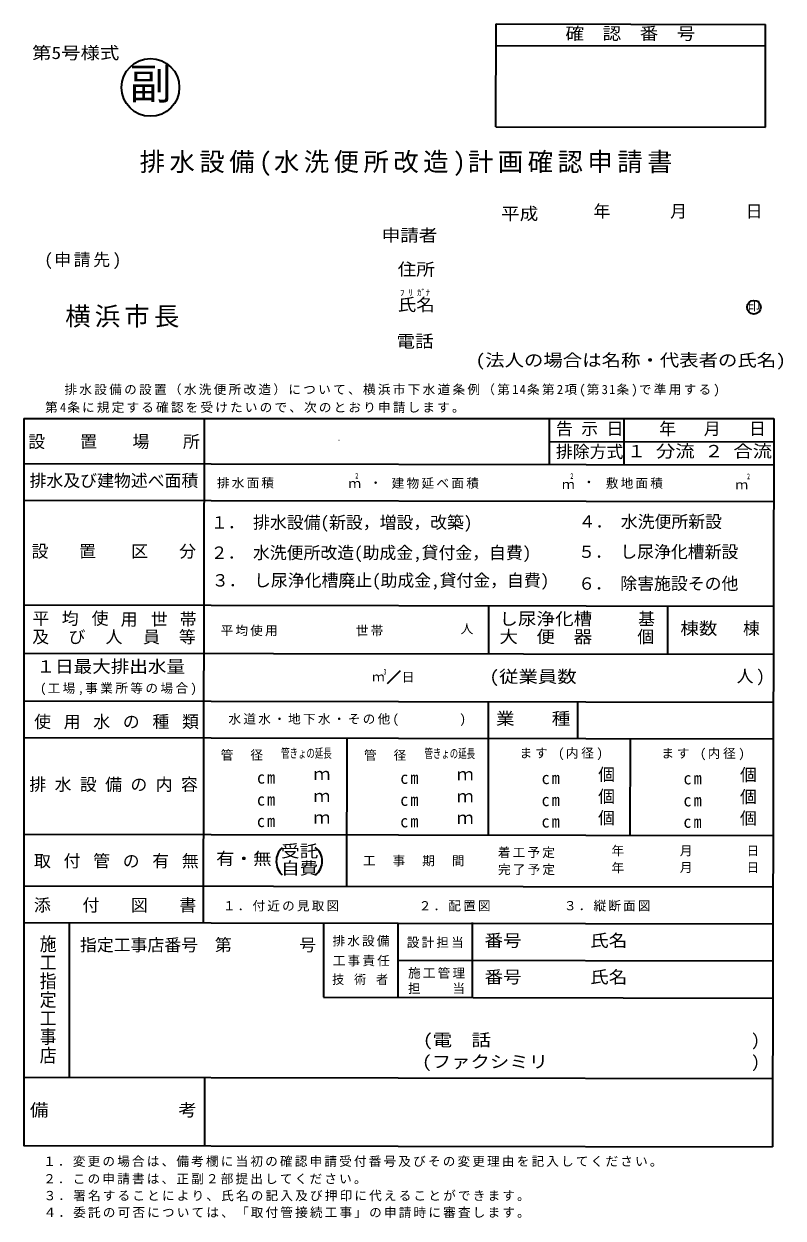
# Model space of a CAD drawing. Units: millimetres on the paper. Extents: x -194 to 187, y -140 to 144.
# Drawn here: x 7.2 to 187.3, y -138.6 to 144.4 of the extents above; entities that cross this region are included whole.
import ezdxf
from ezdxf.enums import TextEntityAlignment as Align

# ---------------------------------------------------------------- set-up
doc = ezdxf.new("R2010")
doc.units = ezdxf.units.MM
doc.linetypes.add('DASHED1', pattern=[1.8, 1.2, -0.6])
doc.layers.add('F-1', color=7, linetype='Continuous', lineweight=35)
doc.styles.add('@ＭＳ 明朝', font='')
doc.styles.add('ＭＳ 明朝', font='')
doc.styles.get('@ＭＳ 明朝').set_extended_font_data('@MS Mincho')
doc.styles.get('ＭＳ 明朝').set_extended_font_data('MS Mincho')

msp = doc.modelspace()

# ---------------------------------------------------------------- linework, layer by layer
at = {"layer": 'F-1', "color": 3}
for p, q in [((119.168, 120.055), (119.21, 144.43)), ((119.21, 144.43), (183.122, 144.318)), ((183.079, 119.943), (183.122, 144.318)), ((119.201, 139.3), (183.113, 139.188)), ((119.168, 120.055), (183.079, 119.943)), ((7.213, 50.874), (185.053, 50.874)), ((49.963, 50.874), (49.754, -68.644)), ((131.829, 50.874), (131.81, 39.969)), ((149.485, 50.874), (149.466, 39.938)), ((185.053, 50.874), (184.752, -121.761)), ((131.82, 45.441), (185.044, 45.349)), ((7.213, 40.187), (185.034, 39.876)), ((7.213, 31.551), (185.019, 31.243)), ((7.213, 6.756), (184.976, 6.446)), ((117.388, 6.564), (117.368, -4.893)), ((159.881, 6.49), (159.861, -4.967)), ((7.213, -4.701), (184.956, -5.01)), ((96.447, -8.96), (93.383, -12.024)), ((7.213, -16.03), (184.936, -16.35)), ((117.348, -16.228), (117.293, -47.814)), ((138.552, -16.266), (138.537, -24.937)), ((7.213, -24.708), (184.921, -25.018)), ((83.817, -24.842), (83.756, -59.982)), ((150.977, -24.959), (150.937, -47.873)), ((7.213, -47.622), (184.881, -47.932)), ((7.213, -59.849), (184.859, -60.159)), ((7.213, -68.57), (184.844, -68.881)), ((17.991, -68.588), (17.927, -105.225)), ((78.269, -68.694), (78.238, -86.307)), ((95.924, -68.725), (95.893, -86.337)), ((113.538, -68.557), (113.506, -86.368)), ((95.909, -77.488), (184.829, -77.648)), ((78.238, -86.307), (184.813, -86.492)), ((7.213, -105.206), (184.78, -105.517)), ((50.075, -105.281), (50.047, -121.526))]:
    msp.add_line(p, q, dxfattribs=at)
at = {"layer": 'F-1', "color": 4, "lineweight": 9}
msp.add_line((81.888, 45.785), (81.974, 45.785), dxfattribs=at)
at = {"layer": 'F-1', "color": 6, "linetype": 'DASHED1', "lineweight": 9}
msp.add_line((151.852, 10.693), (152.313, 10.693), dxfattribs=at)
at = {"layer": 'F-1', "color": 3}
msp.add_lwpolyline([(7.213, 50.874), (7.213, -121.451), (184.752, -121.761)], dxfattribs=at)
for centre, radius in [((37.234, 129.366), 6.84), ((180.342, 77.255), 1.625)]:
    msp.add_circle(centre, radius, dxfattribs=at)
for centre, radius, start, end in [((71.537, -54.062), 4.459, 134.0768, 226.80464), ((73.984, -54.055), 4.004, 306.73758, 54.14386)]:
    msp.add_arc(centre, radius, start, end, dxfattribs=at)

# ---------------------------------------------------------------- texts
at = {"layer": 'F-1', "style": 'ＭＳ 明朝'}
for s, height, width, p in [('確\u3000認\u3000番\u3000号', 2.933, 1.1, (135.661, 139.809)), ('第5号様式', 2.933, 1.15, (9.16, 135.219)), ('平成', 2.933, 1.1, (120.415, 97.098)), ('申請者', 2.933, 1.1, (92.077, 91.979)), ('住所', 2.933, 1.1, (95.871, 83.907)), ('氏名', 2.933, 1.1, (95.871, 75.536)), ('電話', 2.933, 1.1, (95.572, 66.866)), ('(法人の場合は名称・代表者の氏名)', 2.933, 1.15, (114.33, 62.377)), ('１ 分流', 2.933, 1.15, (150.213, 40.807)), ('２ 合流', 2.933, 1.15, (168.573, 40.807)), ('²', 2.199, 0.5, (85.789, 34.687)), ('²', 2.199, 0.5, (136.797, 34.604)), ('²', 2.199, 0.5, (178.704, 34.525)), ('し尿浄化槽', 2.933, 1.1, (119.988, 1.064)), ('棟数', 2.933, 1.1, (162.899, -1.213)), ('大\u3000便\u3000器', 2.933, 1.1, (119.988, -3.168)), ('１日最大排出水量', 2.933, 1.1, (10.225, -10.234)), ('³', 2.199, 0.5, (92.48, -11.8)), ('(従業員数', 2.933, 1.15, (117.615, -12.621)), ('業\u3000\u3000種', 2.933, 1.1, (119.193, -22.583)), ('管きょの延長', 2.199, 0.65, (68.221, -30.196)), ('管きょの延長', 2.199, 0.65, (102.208, -30.255)), ('受託', 2.933, 1.1, (68.213, -54)), ('有・無', 2.933, 1.1, (52.784, -55.772)), ('自費', 2.933, 1.1, (68.213, -58.052)), ('番号', 2.933, 1.1, (116.469, -75.181)), ('氏名', 2.933, 1.1, (141.517, -75.181)), ('番号', 2.933, 1.1, (116.469, -83.837)), ('氏名', 2.933, 1.1, (141.517, -83.837)), ('(電\u3000話', 2.933, 1.15, (101.87, -98.756)), ('(ファクシミリ', 2.933, 1.15, (101.641, -103.913)), ('備\u3000\u3000\u3000\u3000\u3000\u3000\u3000考', 2.933, 1.1, (8.63, -115.366))]:
    msp.add_text(s, height=height, dxfattribs=dict(at, width=width)).set_placement(p, align=Align.BOTTOM_LEFT)
at = {"layer": 'F-1', "color": 6, "style": 'ＭＳ 明朝'}
msp.add_text('副', height=7.331, dxfattribs=at).set_placement((32.234, 124.366), align=Align.BOTTOM_LEFT)
at = {"layer": 'F-1', "style": 'ＭＳ 明朝'}
for s, height, p in [('年', 2.933, (142.301, 97.676)), ('月', 2.933, (160.519, 97.676)), ('日', 2.933, (178.405, 97.676)), ('印', 2.199, (178.842, 75.835)), ('告 示 日', 2.933, (133.403, 46.142)), ('年', 2.933, (157.882, 46.142)), ('月', 2.933, (168.45, 46.142)), ('日', 2.933, (179.172, 46.142)), ('設', 2.933, (8.253, 43.071)), ('置', 2.933, (20.566, 43.071)), ('場', 2.933, (32.979, 43.071)), ('所', 2.933, (44.926, 43.071)), ('排除方式', 2.933, (133.393, 40.69)), ('排水及び建物述べ面積', 2.933, (8.571, 33.832)), ('・', 2.199, (89.149, 33.876)), ('・', 2.199, (139.72, 34.055)), ('４． 水洗便所新設', 2.933, (138.79, 24.104)), ('１． 排水設備(新設，増設，改築)', 2.933, (51.582, 23.916)), ('設', 2.933, (9.039, 17.08)), ('置', 2.933, (20.31, 17.08)), ('区', 2.933, (32.672, 17.08)), ('分', 2.933, (44.047, 17.08)), ('２． 水洗便所改造(助成金,貸付金，自費)', 2.933, (51.545, 16.733)), ('５． し尿浄化槽新設', 2.933, (138.672, 16.952)), ('３． し尿浄化槽廃止(助成金,貸付金，自費)', 2.933, (51.804, 10.177)), ('６． 除害施設その他', 2.933, (138.672, 9.424)), ('平', 2.933, (9.257, 1.159)), ('均', 2.933, (16.2, 1.159)), ('使', 2.933, (23.279, 1.159)), ('用', 2.933, (30.155, 0.956)), ('世', 2.933, (37.301, 0.956)), ('帯', 2.933, (44.177, 0.956)), ('基', 2.933, (152.877, 1.064)), ('棟', 2.933, (177.767, -1.213)), ('及', 2.933, (9.189, -3.223)), ('び', 2.933, (17.818, -3.223)), ('人', 2.933, (26.582, -3.223)), ('員', 2.933, (35.48, -3.223)), ('等', 2.933, (43.974, -3.223)), ('人', 2.199, (110.794, -0.713)), ('個', 2.933, (152.708, -3.168)), ('ｍ', 2.199, (89.793, -12.103)), ('日', 2.199, (96.833, -12.143)), ('排 水 設 備 の 内 容', 2.933, (8.502, -38.202)), ('ｍ', 2.933, (75.908, -35.712)), ('ｍ', 2.933, (109.894, -35.771)), ('個', 2.933, (143.41, -35.83)), ('個', 2.933, (177.054, -35.888)), ('ｍ', 2.933, (75.898, -40.927)), ('ｍ', 2.933, (109.885, -40.986)), ('個', 2.933, (143.401, -41.045)), ('個', 2.933, (177.045, -41.104)), ('個', 2.933, (143.392, -46.132)), ('個', 2.933, (177.036, -46.191)), ('ｍ', 2.933, (75.89, -46.015)), ('ｍ', 2.933, (109.876, -46.074)), ('年', 2.199, (146.58, -53.316)), ('月', 2.199, (162.788, -53.316)), ('日', 2.199, (178.627, -53.316)), ('年', 2.199, (146.58, -57.363)), ('月', 2.199, (162.788, -57.276)), ('日', 2.199, (178.627, -57.276)), ('指定工事店番号\u3000第\u3000\u3000\u3000\u3000号', 2.933, (20.515, -76.235)), (')', 2.933, (179.746, -98.756)), (')', 2.933, (179.746, -103.913))]:
    msp.add_text(s, height=height, dxfattribs=at).set_placement(p, align=Align.BOTTOM_LEFT)
at = {"layer": 'F-1', "color": 4, "style": 'ＭＳ 明朝'}
msp.add_text('ﾌ ﾘ ｶﾞﾅ', height=1.466, dxfattribs=at).set_placement((96.425, 79.536), align=Align.BOTTOM_LEFT)
at = {"layer": 'F-1', "style": '@ＭＳ 明朝', "width": 1.1}
msp.add_text('施工指定工事店', height=2.933, rotation=270, dxfattribs=at).set_placement((10.57, -71.397), align=Align.BOTTOM_LEFT)
at = {"layer": 'F-1', "color": 3, "char_height": 4.399, "attachment_point": 7, "style": 'ＭＳ 明朝'}
for s, insert in [('\\T1.18;排水設備(水洗便所改造)計画確認申請書', (34.677, 108.367)), ('\\T1.17;横浜市長', (17.019, 72.443))]:
    msp.add_mtext(s, dxfattribs=dict(at, insert=insert))
at = {"layer": 'F-1', "attachment_point": 7, "style": 'ＭＳ 明朝'}
for s, insert, char_height in [('\\T1.16;(申請先)', (12.072, 86.299), 2.933), ('\\T1.18;排水設備の設置（水洗便所改造）について、横浜市下水道条例（第14条第2項(第31条)で準用する)', (16.837, 56.094), 2.199), ('\\T1.17;第4条に規定する確認を受けたいので、次のとおり申請します。', (12.246, 52.189), 2.199), ('\\T1.17;排水面積', (53.007, 34.292), 2.199), ('\\T1.18;建物延べ面積\u3000\u3000\u3000\\~\\~', (94.434, 34.212), 2.199), ('\\T1.17;敷地面積', (145.24, 34.212), 2.199), ('\\T1.19;\u3000\u3000\u3000\u3000\u3000\u3000\u3000\u3000\\~\\~ｍ', (52.075, 34.429), 2.199), ('\\T1.19;\u3000\u3000\u3000\u3000\u3000\u3000\u3000\u3000\\~\\~ｍ', (102.725, 34.209), 2.199), ('\\T1.19;\u3000\u3000\u3000\u3000\u3000\u3000\u3000\u3000\\~\\~ｍ', (143.859, 34.13), 2.199), ('\\T1.17;平均使用', (53.882, -0.713), 2.199), ('\\T1.17;世帯', (85.933, -0.713), 2.199), ('\\T1.17;人)', (176.254, -12.409), 2.933), ('\\T1.19;(工場,事業所等の場合)', (11.058, -14.706), 2.199), ('\\T1.17;使\\~用\\~水\\~の\\~種\\~類', (9.64, -22.773), 2.933), ('\\T1.18;水道水・地下水・その他(\u3000\u3000\u3000\u3000)', (55.715, -22.003), 2.199), ('\\T1.17;管\u3000径', (53.903, -30.2), 2.199), ('\\T1.17;管\u3000径', (87.889, -30.259), 2.199), ('\\T1.22;ます\\~(内径)', (124.765, -30.09), 2.199), ('\\T1.22;ます\\~(内径)', (158.409, -30.148), 2.199), ('\\T1.27;\\W0.95;cm', (62.514, -35.712), 2.933), ('\\T1.27;\\W0.95;cm', (96.5, -35.771), 2.933), ('\\T1.27;\\W0.95;cm', (130.016, -35.83), 2.933), ('\\T1.27;\\W0.95;cm', (163.66, -35.888), 2.933), ('\\T1.27;\\W0.95;cm', (62.505, -40.927), 2.933), ('\\T1.27;\\W0.95;cm', (96.491, -40.986), 2.933), ('\\T1.27;\\W0.95;cm', (130.007, -41.045), 2.933), ('\\T1.27;\\W0.95;cm', (163.651, -41.104), 2.933), ('\\T1.27;\\W0.95;cm', (62.496, -46.015), 2.933), ('\\T1.27;\\W0.95;cm', (96.482, -46.074), 2.933), ('\\T1.27;\\W0.95;cm', (129.998, -46.132), 2.933), ('\\T1.27;\\W0.95;cm', (163.642, -46.191), 2.933), ('\\T1.17;着工予定', (119.623, -53.316), 2.199), ('\\T1.17;取\\~付\\~管\\~の\\~有\\~無', (9.616, -55.772), 2.933), ('\\T1.17;工\u3000事\u3000期\u3000間', (87.65, -55.272), 2.199), ('\\T1.17;完了予定', (119.658, -57.363), 2.199), ('\\T1.15;添\u3000\\~付\u3000\\~図\u3000\\~書', (9.609, -66.246), 2.933), ('\\T1.17;１．付近の見取図', (54.416, -65.959), 2.199), ('\\T1.17;２．配置図', (100.861, -65.959), 2.199), ('\\T1.17;３．縦断面図', (135.293, -65.959), 2.199), ('\\T1.17;排水設備', (80.404, -74.268), 2.199), ('\\T1.17;設計担当', (98.022, -74.622), 2.199), ('\\T1.17;工事責任', (80.482, -78.969), 2.199), ('\\T1.17;施工管理', (98.323, -81.887), 2.199), ('\\T1.22;\\W0.95;技\\~術\\~者', (80.326, -83.394), 2.199), ('\\T1.17;担\u3000\u3000当', (98.323, -85.537), 2.199), ('\\T1.17;１．変更の場合は、備考欄に当初の確認申請受付番号及びその変更理由を記入してください。', (11.795, -126.52), 2.199), ('\\T1.17;２．この申請書は、正副２部提出してください。', (11.796, -130.669), 2.199), ('\\T1.17;３．署名することにより、氏名の記入及び押印に代えることができます。', (11.891, -134.658), 2.199), ('\\T1.17;４．委託の可否については、「取付管接続工事」の申請時に審査します。', (11.891, -138.648), 2.199)]:
    msp.add_mtext(s, dxfattribs=dict(at, insert=insert, char_height=char_height))

doc.saveas('drawing.dxf')
